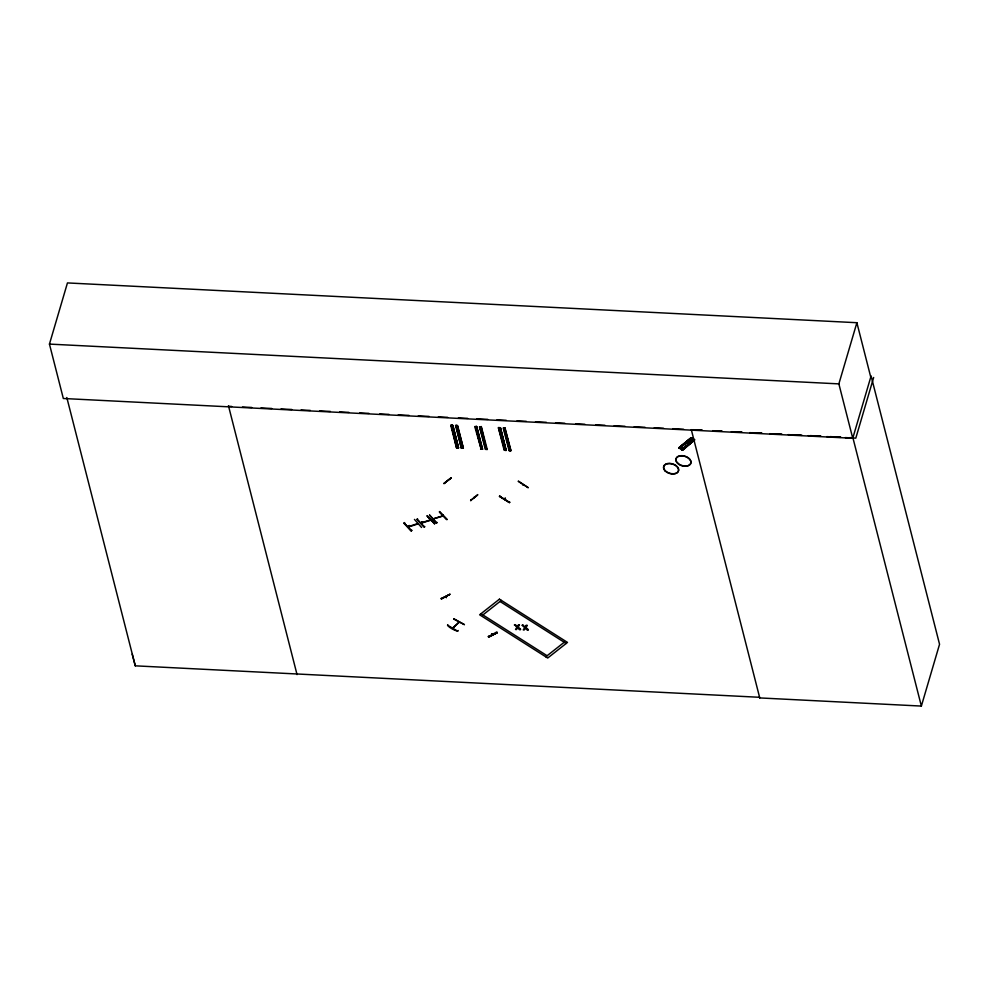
<?xml version="1.0" encoding="UTF-8"?>
<svg xmlns="http://www.w3.org/2000/svg" width="989" height="989" viewBox="0 0 989 989"><rect width="100%" height="100%" fill="white"/><g stroke="black" fill="none" stroke-linecap="round" stroke-linejoin="round"><path stroke-width="1.48" d="M453.741 619.065L464.422 624.665M470.677 500.422L477.712 494.574M409.285 525.802L409.223 526.853L409.508 525.851M430.858 520.152L429.77 520.461L429.708 519.546M430.747 520.177L421.116 523.255M443.121 516.035L433.133 518.916M452.616 627.978L459.081 622.266M453.679 627.632L452.69 627.83M518.372 481.074L528.324 487.75L518.285 481.433M691.299 429.622L759.75 697.925L921.365 706.072L939.55 644.272L871.099 375.968L852.753 438.275L63.333 398.493L49.45 344.098L67.45 282.928L856.882 322.711L870.753 377.106M404.699 522.551L404.007 523.243L411.201 530.957L411.881 530.265M409.347 526.704L409.087 525.53M409.248 526.778L409.359 525.542M421.574 527.483L414.44 519.398M417.556 518.755L416.863 519.435L424.046 527.162L424.738 526.469M422.118 521.784L421.71 522.662C419.954 523.453 422.872 523.23 422.216 521.747M422.365 522.044L422.031 523.008M434.431 523.725L427.285 515.603M429.597 515.133L436.31 523.082L437.002 522.39M444.049 483.497L451.009 478.07L444.197 483.139M439.4 512.042L447.127 519.584L439.549 511.523M444.049 483.646L451.157 477.699M443.023 514.898L442.763 515.801L433.231 518.879M443.134 514.873L442.59 515.751M441.428 598.802L449.834 594.414L440.97 598.592L441.601 598.481M470.888 500.644L470.764 500.014M441.453 598.988L450.007 594.08M447.72 624.665C446.027 626.086 457.919 632.713 458.179 630.488M453.778 618.694L464.249 624.516M499.841 495.674L499.494 496.33L509.397 502.647L509.743 501.992M505.082 498.073L504.464 499.235M504.897 499.445L505.428 498.295M488.455 636.743L497.22 632.663L488.838 637.151L488.504 636.248M496.911 631.86L488.356 636.755M517.717 627.36L516.481 629.548L515.516 629.511L516.926 627.385L514.552 624.603M518.496 624.801L517.272 626.964L515.467 624.652M520.622 629.251L518.063 626.952M517.915 627.459L519.448 624.85M520.474 629.758L519.72 629.202M525.443 627.755L524.207 629.944L523.243 629.894L524.652 627.768L522.279 624.999M526.222 625.196L525.011 627.347L523.193 625.036M528.349 629.634L525.789 627.335M525.641 627.842L527.174 625.246M528.2 630.141L527.446 629.585M771.952 434.208L781.248 434.159M852.753 438.275L838.87 383.88L856.882 322.711M873.658 377.477L855.806 438.139L845.261 437.595M473.719 497.393L474.213 497.714M504.501 499.21L505.169 499.185M523.404 484.944L523.132 485.166M499.507 496.317L509.595 502.499M509.582 502.449L499.532 496.255M447.535 625.147L457.746 631.229M458.624 622.081L458.612 622.823M404.019 523.218L411.708 530.673M411.201 530.932L404.081 523.156M408.024 526.791L417.593 523.601M430.598 519.843L430.017 520.437M458.983 622.279L452.974 628.188M690.99 437.806L678.837 447.906L691.002 437.83L694.661 439.808L682.67 450.279L678.825 447.881L691.323 437.731L691.966 438.275M691.979 438.139L679.492 448.301L692.102 438.535M681.594 449.612L694.142 439.808M694.006 439.4L681.52 449.55M694.402 439.944L682.497 450.02L681.841 449.612M482.904 614.935L501.361 600.397M545.767 656.795L564.237 642.257M470.616 500.521L477.65 495.069M523.305 484.882L522.946 484.61M417.284 519.25L424.59 526.976M421.03 522.884L430.45 519.855M456.535 447.881L450.761 425.344L451.343 425.01L457.437 447.906L456.51 447.856L451.343 425.196M451.924 425.406L452.851 425.455L458.562 447.992L457.672 447.918L452.505 425.245M452.851 425.455L458.5 448.005L452.381 425.245M461.331 448.141L462.234 448.165L456.09 425.431L461.331 448.141L455.558 425.604L456.139 425.27L457.301 425.517L463.359 448.252L462.456 448.178L456.72 425.666L457.647 425.715L463.359 448.252M481.074 448.919L474.757 426.556L475.684 426.605L481.396 449.142L475.684 426.605M481.73 449.167L475.907 426.605L476.488 426.271L482.545 449.204L481.655 449.117L482.583 449.179M476.809 426.679L482.484 449.216M479.566 426.84L480.481 426.865L486.192 449.402L485.29 449.327L479.541 426.815L486.118 449.414M481.173 426.716L486.464 449.402L480.703 426.865L481.284 426.531L487.231 449.451M504.736 450.106L498.407 427.743L498.988 427.409L504.983 450.341M505.453 450.341L499.569 427.804L500.496 427.854L506.207 450.391L504.155 450.255L498.431 427.767M500.459 427.878L505.836 450.143M509.088 450.551L503.203 428.002L504.13 428.064L509.842 450.588L508.939 450.514L509.78 450.613L504.13 428.064M510.126 450.601L504.365 428.064L504.934 427.73L511.004 450.65L510.126 450.601L511.041 450.625M504.439 428.113L510.683 450.428M481.396 449.142L480.567 449.105M486.464 449.402L487.342 449.463M505.379 450.366L506.207 450.391M492.003 633.801L492.411 634.641M488.492 636.792L497.244 632.762M427.137 516.11L434.863 523.651M408.37 527.026L417.902 523.935M475.981 426.655L481.791 449.154M461.764 447.955L456.028 425.443M462.926 448.017L457.178 425.505M482.113 448.969L476.377 426.457M485.871 449.179L480.011 426.655M510.571 450.415L504.823 427.903M682.435 449.97L694.624 439.92M491.731 633.702L492.609 634.295L491.879 633.776M49.45 344.098L838.87 383.88M228.595 406.306L231.686 406.467M242.478 407.011L251.738 407.468M260.985 407.938L271.777 408.482M281.037 408.952L291.829 409.495M301.089 409.965L310.336 410.423M319.595 410.892L330.388 411.436M339.647 411.906L348.894 412.376M359.699 412.92L368.946 413.377M379.739 413.921L388.998 414.391M398.258 414.861L409.05 415.405M418.298 415.875L429.102 416.418M438.35 416.876L447.609 417.346M458.402 417.89L467.661 418.359M476.908 418.817L487.713 419.361M496.96 419.831L506.22 420.3M517.012 420.844L526.259 421.314M535.519 421.771L546.311 422.315M555.571 422.785L564.818 423.255M575.623 423.799L584.87 424.269M595.675 424.813L604.922 425.27M614.181 425.74L624.974 426.284M634.221 426.754L645.026 427.297M654.273 427.755L663.532 428.225M672.78 428.694L683.584 429.238M712.636 430.697L721.785 431.167M732.453 431.699L741.602 432.156M752.283 432.7L761.431 433.157M791.917 434.703L801.065 435.16M810.214 435.617L820.882 436.161M830.031 436.619L840.712 437.15M849.86 437.62L852.901 437.768L921.365 706.072M514.404 625.11L515.306 625.159M518.347 625.308L519.299 625.357M522.13 625.505L523.045 625.555M526.074 625.703L527.026 625.753M132.192 654.162L135.283 665.832L759.577 697.294L759.75 697.925M712.846 430.747L722.081 431.216M731.328 431.699L742.109 432.255M749.798 432.65L762.123 433.293M769.813 433.689L782.138 434.332M788.295 434.641L802.153 435.358M808.31 435.679L820.623 436.322M826.792 436.631L840.638 437.348M439.512 511.931L446.694 519.608M427.248 516.011L434.48 523.725M446.323 597.566L445.891 596.787M506.084 450.378L500.15 427.656M462.135 448.202L456.337 425.666M492.188 634.518L491.582 634.023M690.075 438.757L693.425 440.834M689.246 439.45L692.609 441.514M688.023 440.464L691.373 442.528M686.922 441.378L690.273 443.443M685.686 442.392L689.049 444.469M680.395 446.781L683.745 448.845M500.014 601.46L566.165 643.48M480.975 613.712L547.115 655.744M445.594 596.936L446.385 597.579M525.295 628.262L527.298 630.104M517.568 627.879L519.571 629.709M429.634 515.084L436.854 522.909M691.422 438.102L679.159 447.943M679.789 448.314L679.159 447.807M504.501 428.089L510.237 450.601M503.661 427.841L509.52 450.366M475.536 426.618L481.272 449.13M451.231 425.183L457.091 447.708M228.434 405.675L297.046 674.609M66.819 397.529L135.283 665.832M499.433 599.173L479.628 614.787L547.696 658.031L567.501 642.417L499.433 599.173M701.967 430.166L692.819 429.708L702.066 430.178M665.276 471.073A7.751 4.933 16.4 0 0 678.17 471.716A7.751 4.933 16.4 0 0 669.738 463.606A7.751 4.933 16.4 0 0 665.276 471.073M665.35 470.838A7.751 4.933 16.4 0 0 678.231 471.481A7.751 4.933 16.4 0 0 669.8 463.371A7.751 4.933 16.4 0 0 665.35 470.838M677.613 463.347A7.751 4.933 16.4 0 0 690.495 464.002A7.751 4.933 16.4 0 0 682.064 455.88A7.751 4.933 16.4 0 0 677.613 463.347M677.675 463.112A7.751 4.933 16.4 0 0 690.569 463.767A7.751 4.933 16.4 0 0 682.138 455.645A7.751 4.933 16.4 0 0 677.675 463.112"/></g></svg>
